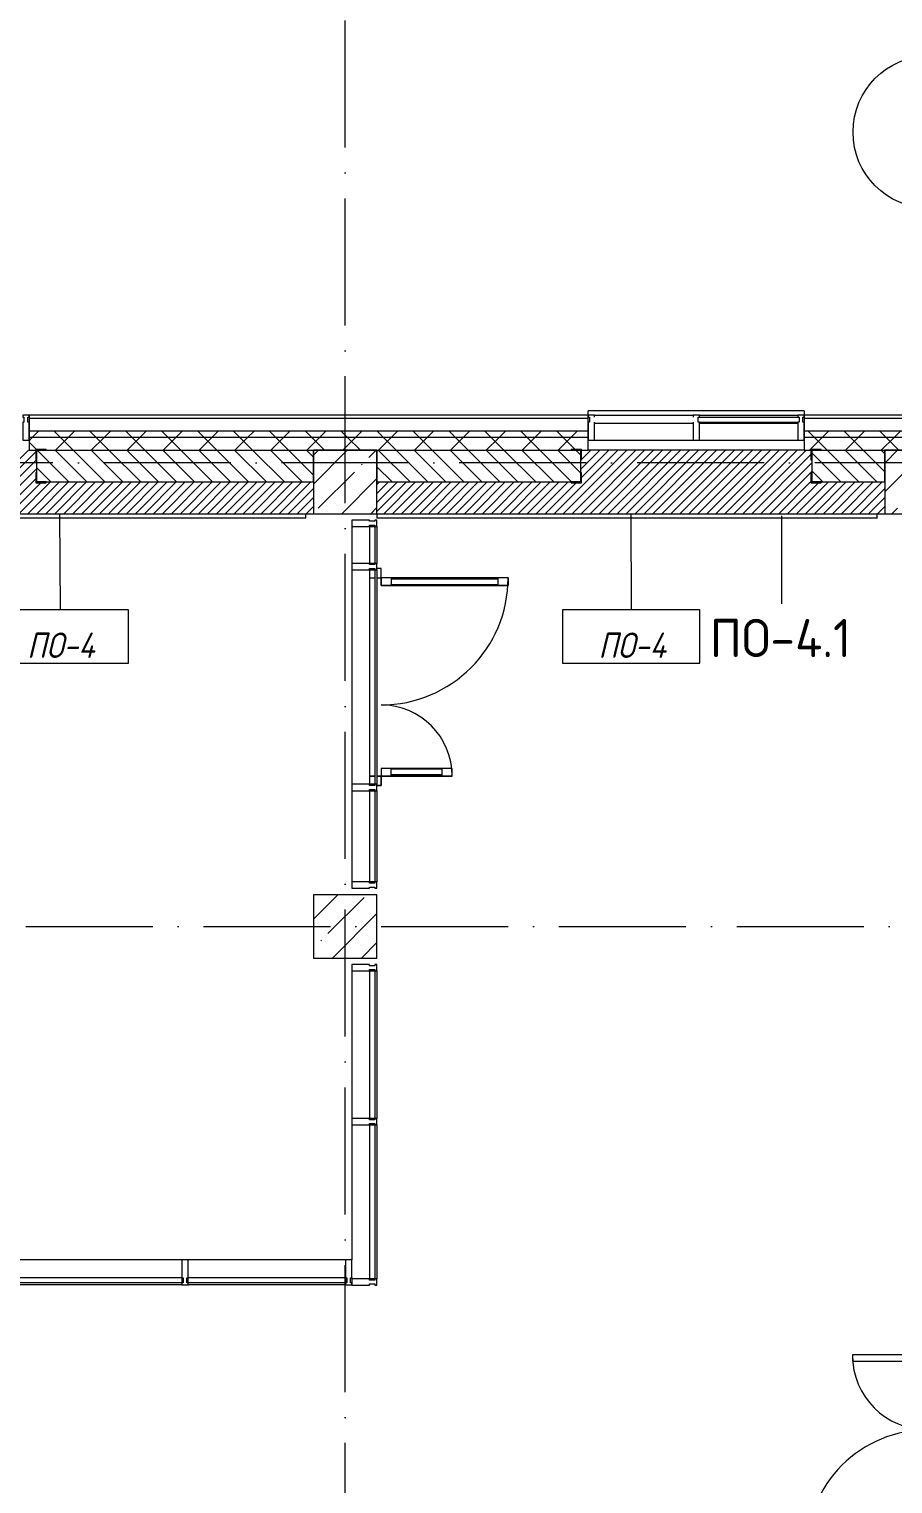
# Model space of a CAD drawing. Header units: millimetres. Extents: x -6467 to 106027, y -7090 to 195095.
# Drawn here: x 7469 to 14273, y 142205 to 153661 of the extents above; entities that cross this region are included whole.
import ezdxf

# ---------------------------------------------------------------- set-up
doc = ezdxf.new("R2010")
doc.units = ezdxf.units.MM
doc.linetypes.add('50_200_ШТРИХ_1Т_ш5_п1_п1_', pattern=[1400, 1000, -200, 0, -200])
for name, color, linetype, lineweight in [('A-DETL-GENF', 7, 'Continuous', 9), ('A-DOOR', 7, 'Continuous', 9), ('A-DOOR-2', 7, 'Continuous', 5), ('A-DOOR-FRAM', 7, 'Continuous', 9), ('A-DOOR-FRAM-2', 7, 'Continuous', 5), ('A-FLOR', 7, 'Continuous', 9), ('A-FLOR-IDEN', 7, 'Continuous', 9), ('A-GLAZ', 7, 'Continuous', 5), ('A-GLAZ-CWMG', 7, 'Continuous', 9), ('A-GLAZ-CWMG-1', 7, 'Continuous', 20), ('A-WALL', 7, 'Continuous', 5), ('A-WALL-FNSH-1', 7, 'Continuous', 5), ('A-WALL-IDEN', 7, 'Continuous', 9), ('I-WALL', 7, 'Continuous', 5), ('S-COLS', 7, 'Continuous', 9), ('S-COLS-1', 7, 'Continuous', 5)]:
    doc.layers.add(name, color=color, linetype=linetype, lineweight=lineweight)
for name, color, linetype, lineweight, true_color in [('A-FLOR-PATT-1', 7, 'Continuous', 5, 0xd61c12), ('A-GENM-1', 7, 'Continuous', 9, 0xaaaaaa), ('A-GENM-2', 7, 'Continuous', 20, 0xaaaaaa), ('Оси-1', 7, 'Continuous', 20, 0xaaaaaa), ('Оси-3', 7, '50_200_ШТРИХ_1Т_ш5_п1_п1_', 9, 0xaaaaaa)]:
    doc.layers.add(name, color=color, linetype=linetype, lineweight=lineweight, true_color=true_color)
doc.styles.add('GOST Common', font='', dxfattribs={"height": 300})
doc.styles.add('GOST Common_I', font='', dxfattribs={"width": 0.9, "height": 200})
doc.styles.get('GOST Common').set_extended_font_data('GOST Common')
doc.styles.get('GOST Common_I').set_extended_font_data('GOST Common', italic=True)
pattern_1 = [(45, (109.45, 102614.03), (-228.0985, 228.0985), []), (45, (337.55, 102614.03), (-228.0985, 228.0985), [403.225, -80.645, 6.706, -73.939])]
pattern_2 = [(45, (109.45, 102614.03), (-141.42136, 141.42136), []), (135, (109.45, 102614.03), (-141.42136, -141.42136), [])]

# ---------------------------------------------------------------- blocks, each defined once
blk = doc.blocks.new('BSC_Колонна _Прямоугольная - 500х500-V10-АИ_План этажа Радиаторы_3')
at = {"layer": 'S-COLS-1'}
h = blk.add_hatch(dxfattribs=at)
h.set_pattern_fill('FP_36', color=256, style=0, pattern_type=2)
h.set_pattern_definition([(45, (-9850, -43981.04), (-228.0985, 228.0985), []), (45, (-9621.9, -43981.04), (-228.0985, 228.0985), [403.225, -80.645, 6.706, -73.939])])
h.paths.add_polyline_path([(-250, -250), (250, -250), (250, 250), (-250, 250), (-250, 58)])
for p, q in [((250, 250), (-250, 250)), ((-250, 250), (-250, -250)), ((250, -250), (250, 250)), ((-250, -250), (250, -250))]:
    blk.add_line(p, q, dxfattribs=at)
blk = doc.blocks.new('Прямоугольный импост - Импост структурный с накладкой - 180мм-20786484-АИ_План этажа Радиаторы_3')
at = {"layer": 'A-GLAZ-CWMG-1'}
for p, q in [((-50, 0), (-50, 17)), ((-50, 17), (0, 17)), ((-40, 0), (-50, 0)), ((-40, -40), (-40, 0)), ((0, 0), (-10, 0)), ((-10, 0), (-10, -40)), ((0, 17), (0, 0)), ((-50, -180), (-50, -40)), ((-50, -40), (-40, -40)), ((-10, -40), (0, -40)), ((0, -40), (0, -180)), ((0, -180), (-50, -180))]:
    blk.add_line(p, q, dxfattribs=at)
blk = doc.blocks.new('Прямоугольный импост - Импост структурный с накладкой - 180мм-25686745-АИ_План этажа Радиаторы_3')
at = {"layer": 'A-GLAZ-CWMG'}
for p, q in [((9903, 42419), (9903, 41355)), ((10043, 42419), (10083, 42419)), ((10043, 42419), (10043, 41206)), ((10083, 42419), (10083, 41206)), ((10100, 42419), (10100, 41206)), ((9903, 41215), (9903, 41206)), ((10083, 41206), (10043, 41206))]:
    blk.add_line(p, q, dxfattribs=at)
blk = doc.blocks.new('Прямоугольный импост - Импост структурный с накладкой - 180мм-20786485-АИ_План этажа Радиаторы_3')
at = {"layer": 'A-GLAZ-CWMG-1'}
for p, q in [((0, 17), (-50, 17)), ((-50, 17), (-50, 0)), ((-50, 0), (-40, 0)), ((-40, 0), (-40, -40)), ((-10, -40), (-10, 0)), ((-10, 0), (0, 0)), ((0, 0), (0, 17)), ((-40, -40), (-50, -40)), ((-50, -40), (-50, -180)), ((0, -40), (-10, -40)), ((0, -180), (0, -40)), ((-50, -180), (0, -180))]:
    blk.add_line(p, q, dxfattribs=at)
blk = doc.blocks.new('Прямоугольный импост - Импост структурный с накладкой - 180мм-23013325-АИ_План этажа Радиаторы_3')
at = {"layer": 'A-GLAZ-CWMG'}
for p, q in [((8564, 41355), (7119, 41355)), ((7119, 41175), (7119, 41215)), ((8564, 41215), (7119, 41215)), ((8564, 41175), (7119, 41175)), ((8564, 41158), (7119, 41158)), ((8564, 41215), (8564, 41175))]:
    blk.add_line(p, q, dxfattribs=at)
blk = doc.blocks.new('110_Дверь_СКБ_2Ст_Наружная1 - СОШ_Д-07_1760_1440_х2400мм_Все учебные помещения_ читальные залы_EIW30-26087296-АИ_План этажа Радиаторы_3')
at = {"layer": 'A-DOOR-2'}
h = blk.add_hatch(dxfattribs=at)
h.set_pattern_fill('FP_117', color=256, style=0, pattern_type=2)
h.set_pattern_definition([(135, (1456.41, 189.685), (-14.14214, -14.14214), []), (225, (1456.41, 189.685), (14.14214, -14.14214), [])])
h.paths.add_polyline_path([(839.5, -115), (899.5, -115), (899.5, 115), (839.5, 115)])
at = {"layer": 'A-DOOR-FRAM-2'}
h = blk.add_hatch(dxfattribs=at)
h.set_pattern_fill('FP_118', color=256, style=0, pattern_type=2)
h.set_pattern_definition([(45, (-666.384, 189.685), (-14.1421, 14.1421), []), (135, (-666.384, 189.685), (-14.1421, -14.1421), [])])
h.paths.add_polyline_path([(-860.5, -115), (-800.5, -115), (-800.5, 115), (-860.5, 115)])
at = {"layer": 'A-DOOR'}
for p, q in [((-750.5, 990), (-750.5, 40)), ((-700.5, 990), (-750.5, 990)), ((-700.5, 40), (-700.5, 990)), ((789.5, 630), (739.5, 630)), ((739.5, 630), (739.5, 40)), ((789.5, 40), (789.5, 630)), ((-750.5, 40), (-700.5, 40)), ((739.5, 40), (789.5, 40))]:
    blk.add_line(p, q, dxfattribs=at)
at = {"layer": 'A-DOOR-2'}
for p, q in [((-792.5, 123), (-862.5, 123)), ((-862.5, 123), (-862.5, 115)), ((-862.5, 115), (-800.5, 115)), ((-800.5, 115), (-800.5, 40)), ((-792.5, 40), (-792.5, 123)), ((901.5, 123), (831.5, 123)), ((831.5, 123), (831.5, 40)), ((839.5, 40), (839.5, 115)), ((839.5, 115), (901.5, 115)), ((901.5, 115), (901.5, 123)), ((-800.5, 40), (-792.5, 40)), ((831.5, 40), (839.5, 40)), ((-792.5, -40), (-800.5, -40)), ((-800.5, -40), (-800.5, -115)), ((-792.5, -123), (-792.5, -40)), ((839.5, -40), (831.5, -40)), ((831.5, -40), (831.5, -123)), ((839.5, -115), (839.5, -40)), ((-862.5, -115), (-862.5, -123)), ((-800.5, -115), (-862.5, -115)), ((-862.5, -123), (-792.5, -123)), ((831.5, -123), (901.5, -123)), ((901.5, -115), (839.5, -115)), ((901.5, -123), (901.5, -115))]:
    blk.add_line(p, q, dxfattribs=at)
for centre, radius, start, end in [((-750.5, 40), 950, 0, 90), ((789.5, 40), 590, 90, 180)]:
    blk.add_arc(centre, radius, start, end, dxfattribs=at)
at = {"layer": 'A-DOOR-FRAM'}
for p, q in [((-800.5, 115), (-860.5, 115)), ((-860.5, 115), (-860.5, -115)), ((-800.5, -115), (-800.5, 115)), ((899.5, 115), (839.5, 115)), ((839.5, 115), (839.5, -115)), ((899.5, -115), (899.5, 115)), ((-750.5, 40), (-800.5, 40)), ((-800.5, 40), (-800.5, -40)), ((-750.5, -10), (-750.5, 40)), ((789.5, 40), (789.5, -10)), ((839.5, 40), (789.5, 40)), ((839.5, -40), (839.5, 40)), ((-800.5, -40), (-740.5, -40)), ((-740.5, -10), (-750.5, -10)), ((-740.5, -40), (-740.5, -10)), ((789.5, -10), (779.5, -10)), ((779.5, -10), (779.5, -40)), ((779.5, -40), (839.5, -40)), ((-860.5, -115), (-800.5, -115)), ((839.5, -115), (899.5, -115))]:
    blk.add_line(p, q, dxfattribs=at)
blk = doc.blocks.new('Прямоугольный импост - Импост структурный с накладкой - 180мм-26324193-АИ_План этажа Радиаторы_3')
at = {"layer": 'A-GLAZ-CWMG'}
for p, q in [((9903, 47131), (9903, 46840)), ((10043, 47131), (10083, 47131)), ((10043, 47131), (10043, 46840)), ((10083, 47131), (10083, 46840)), ((10100, 47131), (10100, 46840)), ((10083, 46840), (10043, 46840))]:
    blk.add_line(p, q, dxfattribs=at)
blk = doc.blocks.new('Дверь_Витражная_СКБ_2Ст - ДВВ_ДАО_СОШ_Коридор EIW30-23206924-АИ_План этажа Радиаторы_3')
at = {"layer": 'A-DETL-GENF'}
for p, q in [((-780, 40), (-780, 0)), ((-780, 0), (-780, 40)), ((780, 40), (780, 0)), ((780, 40), (780, 0)), ((-855, -50), (-855, -17)), ((-855, -17), (-855, -50)), ((-780, -50), (-855, -50)), ((-855, -50), (-780, -50)), ((-780, -17), (-780, -50)), ((-780, -50), (-780, -17)), ((-720, -50), (-780, -50)), ((-780, -610), (-780, -50)), ((-720, -50), (-780, -50)), ((-780, -50), (-780, -610)), ((-720, -610), (-720, -50)), ((-720, -610), (-720, -50)), ((720, -50), (780, -50)), ((720, -1050), (720, -50)), ((720, -50), (720, -1050)), ((780, -50), (720, -50)), ((780, -17), (780, -50)), ((780, -17), (780, -50)), ((780, -1050), (780, -50)), ((780, -1050), (780, -50)), ((780, -50), (855, -50)), ((780, -50), (855, -50)), ((855, -50), (855, -17)), ((855, -50), (855, -17)), ((-780, -130), (-720, -130)), ((-770, -530), (-770, -130)), ((-726, -530), (-726, -130)), ((780, -130), (720, -130)), ((726, -970), (726, -130)), ((770, -970), (770, -130)), ((-780, -530), (-720, -530)), ((-780, -610), (-720, -610)), ((-780, -610), (-720, -610)), ((780, -970), (720, -970)), ((780, -1050), (720, -1050)), ((720, -1050), (780, -1050))]:
    blk.add_line(p, q, dxfattribs=at)
at = {"layer": 'A-DOOR-2'}
for p, q in [((-780, -610), (-780, -50)), ((780, -1050), (780, -50))]:
    blk.add_line(p, q, dxfattribs=at)
for centre, radius, start, end in [((-780, -50), 560, 270, 0), ((780, -50), 1000, 180, 270)]:
    blk.add_arc(centre, radius, start, end, dxfattribs=at)
blk = doc.blocks.new('Прямоугольный импост - Импост структурный с накладкой - 180мм-23206923-АИ_План этажа Радиаторы_3')
at = {"layer": 'A-GLAZ-CWMG'}
for p, q in [((9903, 46790), (9903, 45100)), ((10043, 46790), (10083, 46790)), ((10043, 46790), (10043, 45100)), ((10083, 46790), (10083, 45100)), ((10100, 46790), (10100, 45100)), ((10083, 45100), (10043, 45100))]:
    blk.add_line(p, q, dxfattribs=at)
blk = doc.blocks.new('Прямоугольный импост - Импост структурный с накладкой - 180мм-20786475-АИ_План этажа Радиаторы_3')
at = {"layer": 'A-GLAZ-CWMG-1'}
for p, q in [((-25, 0), (-25, 17)), ((-25, 17), (25, 17)), ((-15, 0), (-25, 0)), ((-15, -40), (-15, 0)), ((25, 0), (15, 0)), ((15, 0), (15, -40)), ((25, 17), (25, 0)), ((-25, -180), (-25, -40)), ((-25, -40), (-15, -40)), ((15, -40), (25, -40)), ((25, -40), (25, -180)), ((25, -180), (-25, -180))]:
    blk.add_line(p, q, dxfattribs=at)
blk = doc.blocks.new('Прямоугольный импост - Импост структурный с накладкой - 180мм-22437111-АИ_План этажа Радиаторы_3')
at = {"layer": 'A-GLAZ-CWMG-1'}
for p, q in [((-50, 0), (-50, 17)), ((-50, 17), (0, 17)), ((0, 0), (-10, 0)), ((-10, 0), (-10, -40)), ((0, 17), (0, 0)), ((-50, -180), (-50, -40)), ((-10, -40), (0, -40)), ((0, -40), (0, -180)), ((0, -180), (-50, -180))]:
    blk.add_line(p, q, dxfattribs=at)
blk = doc.blocks.new('Прямоугольный импост - Импост структурный с накладкой - 180мм-V182-АИ_План этажа Радиаторы_3')
at = {"layer": 'A-GLAZ-CWMG'}
for p, q in [((12640, 48008), (13415, 48008)), ((12640, 47991), (13415, 47991)), ((12640, 47951), (13415, 47951)), ((12640, 47811), (13415, 47811))]:
    blk.add_line(p, q, dxfattribs=at)
blk = doc.blocks.new('Прямоугольный импост - Импост структурный с накладкой - 180мм-V176-АИ_План этажа Радиаторы_3')
at = {"layer": 'A-GLAZ-CWMG'}
for p, q in [((6638, 55111), (5863, 55111)), ((6638, 54914), (5863, 54914))]:
    blk.add_line(p, q, dxfattribs=at)
blk = doc.blocks.new('Прямоугольный импост - Импост структурный с накладкой - 180мм-V179-АИ_План этажа Радиаторы_3')
at = {"layer": 'A-GLAZ-CWMG-1'}
for p, q in [((-25, 0), (-25, 17)), ((-25, 17), (25, 17)), ((-15, 0), (-25, 0)), ((-15, -40), (-15, 0)), ((25, 17), (25, 0)), ((-25, -180), (-25, -40)), ((-25, -40), (-15, -40)), ((25, -40), (25, -180)), ((25, -180), (-25, -180))]:
    blk.add_line(p, q, dxfattribs=at)
blk = doc.blocks.new('Прямоугольный импост - Импост структурный с накладкой - 180мм-22437157-АИ_План этажа Радиаторы_3')
at = {"layer": 'A-GLAZ-CWMG-1'}
for p, q in [((0, 17), (-50, 17)), ((-50, 17), (-50, 0)), ((-50, 0), (-40, 0)), ((-40, 0), (-40, -40)), ((-10, -40), (-10, 0)), ((-10, 0), (0, 0)), ((0, 0), (0, 17)), ((-40, -40), (-50, -40)), ((-50, -40), (-50, -180)), ((0, -40), (-10, -40)), ((0, -180), (0, -40)), ((-50, -180), (0, -180))]:
    blk.add_line(p, q, dxfattribs=at)
blk = doc.blocks.new('Прямоугольный импост - Импост структурный с накладкой - 180мм-25033429-АИ_План этажа Радиаторы_3')
at = {"layer": 'A-GLAZ-CWMG'}
for p, q in [((9853, 41355), (8614, 41355)), ((8614, 41175), (8614, 41215)), ((9853, 41215), (8614, 41215)), ((9853, 41175), (8614, 41175)), ((9853, 41158), (8614, 41158)), ((9853, 41215), (9853, 41175))]:
    blk.add_line(p, q, dxfattribs=at)
blk = doc.blocks.new('Прямоугольный импост - Импост структурный с накладкой - 180мм-25690148-АИ_План этажа Радиаторы_3')
at = {"layer": 'A-GLAZ-CWMG'}
for p, q in [((9903, 43631), (9903, 42469)), ((10043, 43631), (10083, 43631)), ((10043, 43631), (10043, 42469)), ((10083, 43631), (10083, 42469)), ((10100, 43631), (10100, 42469)), ((10083, 42469), (10043, 42469))]:
    blk.add_line(p, q, dxfattribs=at)
blk = doc.blocks.new('Фахверк _газобетон торцы_500 - Фахверк _газобетон торцы_-25595581-АИ_План этажа Радиаторы_3')
at = {"layer": 'A-GENM-2'}
for p, q in [((89406, 11135), (89325, 11135)), ((89325, 11135), (89325, 11129)), ((89325, 11129), (89400, 11129)), ((89400, 11129), (89400, 11054)), ((89406, 11054), (89406, 11135)), ((89400, 11054), (89406, 11054)), ((89400, 10954), (89400, 10879)), ((89406, 10954), (89400, 10954)), ((89406, 10873), (89406, 10954)), ((89400, 10879), (89325, 10879)), ((89325, 10879), (89325, 10873)), ((89325, 10873), (89406, 10873))]:
    blk.add_line(p, q, dxfattribs=at)
blk = doc.blocks.new('Фахверк _газобетон торцы_657 - Фахверк _газобетон торцы_-25595601-АИ_План этажа Радиаторы_3')
at = {"layer": 'A-GENM-2'}
for p, q in [((89406, 11135), (89325, 11135)), ((89325, 11135), (89325, 11129)), ((89325, 11129), (89400, 11129)), ((89400, 11129), (89400, 11054)), ((89406, 11054), (89406, 11135)), ((89400, 11054), (89406, 11054)), ((89400, 10954), (89400, 10879)), ((89406, 10954), (89400, 10954)), ((89406, 10873), (89406, 10954)), ((89400, 10879), (89325, 10879)), ((89325, 10879), (89325, 10873)), ((89325, 10873), (89406, 10873))]:
    blk.add_line(p, q, dxfattribs=at)
blk = doc.blocks.new('Фахверк _газобетон торцы_685 - Фахверк _газобетон торцы_-25595740-АИ_План этажа Радиаторы_3')
at = {"layer": 'A-GENM-2'}
for p, q in [((89406, 11135), (89325, 11135)), ((89325, 11135), (89325, 11129)), ((89325, 11129), (89400, 11129)), ((89400, 11129), (89400, 11054)), ((89406, 11054), (89406, 11135)), ((89400, 11054), (89406, 11054)), ((89400, 10954), (89400, 10879)), ((89406, 10954), (89400, 10954)), ((89406, 10873), (89406, 10954)), ((89400, 10879), (89325, 10879)), ((89325, 10879), (89325, 10873)), ((89325, 10873), (89406, 10873))]:
    blk.add_line(p, q, dxfattribs=at)
blk = doc.blocks.new('Отлив_СКБ - Отлив витража-25810986-АИ_План этажа Радиаторы_3')
at = {"layer": 'A-GLAZ'}
for p, q in [((0, 66), (0, 100)), ((1700, 100), (0, 100)), ((50, 2), (825, 2)), ((875, 2), (1650, 2)), ((1700, 100), (1700, 66)), ((825, 0), (50, 0)), ((1650, 0), (875, 0))]:
    blk.add_line(p, q, dxfattribs=at)
blk = doc.blocks.new('Прямоугольный импост - Импост структурный с накладкой - 180мм-26324090-АИ_План этажа Радиаторы_3')
at = {"layer": 'A-GLAZ-CWMG'}
for p, q in [((9903, 45050), (9903, 44331)), ((10043, 45050), (10083, 45050)), ((10043, 45050), (10043, 44331)), ((10083, 45050), (10083, 44331)), ((10100, 45050), (10100, 44331)), ((10083, 44331), (10043, 44331))]:
    blk.add_line(p, q, dxfattribs=at)
blk = doc.blocks.new('Ось сетки - Круг_Ø6_00__ISO-2_5_0_9K_-17386508-АИ_План этажа Радиаторы_3')
at = {"layer": 'Оси-1'}
blk.add_circle((0, 0), 3, dxfattribs=at)
blk = doc.blocks.new('AAR_СКБ_Марка_Перекрытия_1 мм - Марка пола-27961726-АИ_План этажа Радиаторы_3')
at = {"layer": 'A-FLOR-IDEN'}
for p, q in [((2.723, 2.101), (-2.69, 2.101)), ((-2.69, 2.101), (-2.69, 0)), ((2.723, 0), (2.723, 2.101)), ((-2.69, 0), (2.723, 0))]:
    blk.add_line(p, q, dxfattribs=at)

msp = doc.modelspace()

# ---------------------------------------------------------------- hatches: boundary and pattern name
at = {"layer": 'A-FLOR-PATT-1'}
h = msp.add_hatch(dxfattribs=at)
h.set_pattern_fill('FP_248', color=256, style=0, pattern_type=2)
h.set_pattern_definition([(45, (7709.45, 150095.076), (-35.3553, 35.3553), [])])
h.paths.add_polyline_path([(9709, 149845), (9709, 150095), (7604, 150095), (7604, 150089), (7523, 150089), (7523, 150170), (7529, 150170), (7529, 150270), (7523, 150270), (7523, 150345), (5709, 150345), (5709, 149845), (9493, 149845)])
h = msp.add_hatch(dxfattribs=at)
h.set_pattern_fill('FP_249', color=256, style=0, pattern_type=2)
h.set_pattern_definition([(45, (12209.45, 150095.076), (-35.3553, 35.3553), [])])
h.paths.add_polyline_path([(14209, 149845), (14209, 150095), (13709, 150095), (13709, 150089), (13628, 150089), (13628, 150170), (13634, 150170), (13634, 150270), (13628, 150270), (13628, 150345), (11820, 150345), (11820, 150270), (11814, 150270), (11814, 150170), (11820, 150168), (11820, 150089), (11739, 150089), (11739, 150095), (10209, 150095), (10209, 149845), (13628, 149845)])
at = {"layer": 'A-WALL'}
h = msp.add_hatch(dxfattribs=at)
h.set_pattern_fill('FP_122', color=256, style=0, pattern_type=2)
h.set_pattern_definition(pattern_2)
h.paths.add_polyline_path([(23759, 150445), (23759, 150495), (15846, 150495), (15846, 150445), (23659, 150445)])
h.paths.add_polyline_path([(13628, 150445), (14971, 150445), (14971, 150495), (13574, 150495), (13574, 150445)])
h.paths.add_polyline_path([(11874, 150445), (11874, 150495), (7469, 150495), (7469, 150445), (11147, 150445)])
h.paths.add_polyline_path([(5769, 150445), (5769, 150495), (-2441, 150495), (-2441, 150445), (2876, 150445)])
h = msp.add_hatch(dxfattribs=at)
h.set_pattern_fill('FP_122', color=256, style=0, pattern_type=2)
h.set_pattern_definition(pattern_2)
h.paths.add_polyline_path([(22726, 150345), (23659, 150345), (23659, 150445), (15846, 150445), (15846, 150345), (16109, 150345)])
h.paths.add_polyline_path([(14971, 150345), (14971, 150445), (13574, 150445), (13574, 150345), (14455, 150345)])
h.paths.add_polyline_path([(11874, 150345), (11874, 150445), (7469, 150445), (7469, 150345), (11147, 150345)])
h.paths.add_polyline_path([(5769, 150345), (5769, 150445), (-2341, 150445), (-2341, 150345), (2876, 150345)])
at = {"layer": 'I-WALL'}
h = msp.add_hatch(dxfattribs=at)
h.set_pattern_fill('FP_2', color=256, style=0, pattern_type=2)
h.set_pattern_definition([(135, (109.45, 102614.03), (-70.71068, -70.71068), [])])
h.paths.add_polyline_path([(14209, 150095), (14209, 150345), (13634, 150345), (13634, 150095)])
h.paths.add_polyline_path([(9709, 150095), (9709, 150345), (7529, 150345), (7529, 150095), (9493, 150095)])
h.paths.add_polyline_path([(10209, 150095), (11814, 150095), (11814, 150345), (10209, 150345)])
at = {"layer": 'S-COLS-1'}
h = msp.add_hatch(dxfattribs=at)
h.set_pattern_fill('FP_1', color=256, style=0, pattern_type=2)
h.set_pattern_definition(pattern_1)
h.paths.add_polyline_path([(9709, 149845), (10209, 149845), (10209, 150345), (9709, 150345), (9709, 150095)])
h = msp.add_hatch(dxfattribs=at)
h.set_pattern_fill('FP_1', color=256, style=0, pattern_type=2)
h.set_pattern_definition(pattern_1)
h.paths.add_polyline_path([(14451, 149845), (14451, 149850), (14459, 149850), (14459, 149845), (14709, 149845), (14709, 150345), (14209, 150345), (14209, 149845)])

# ---------------------------------------------------------------- linework, layer by layer
at = {"layer": 'A-FLOR'}
for p, q in [((13574, 150345), (11874, 150345)), ((5709, 149845), (9709, 149845)), ((10209, 149845), (14209, 149845))]:
    msp.add_line(p, q, dxfattribs=at)
at = {"layer": 'A-FLOR-IDEN'}
for p, q in [((7709, 149845), (7713, 149090)), ((12209, 149845), (12213, 149090))]:
    msp.add_line(p, q, dxfattribs=at)
at = {"layer": 'A-WALL'}
for p, q in [((11874, 150595), (7469, 150595)), ((14971, 150595), (13574, 150595)), ((11874, 150495), (7469, 150495)), ((11874, 150445), (7469, 150445)), ((14971, 150495), (13574, 150495)), ((14971, 150445), (13574, 150445)), ((7529, 150345), (7529, 150095)), ((9709, 150095), (9709, 150345)), ((10209, 150345), (10209, 150095)), ((11814, 150095), (11814, 150345)), ((13634, 150345), (13634, 150095)), ((14209, 150095), (14209, 150345)), ((7529, 150095), (9709, 150095)), ((10209, 150095), (11814, 150095)), ((13634, 150095), (14209, 150095)), ((9649, 149810), (9649, 149845)), ((10209, 149845), (10209, 149810)), ((14149, 149810), (14149, 149845)), ((9649, 149810), (5769, 149810)), ((14149, 149810), (10209, 149810))]:
    msp.add_line(p, q, dxfattribs=at)
at = {"layer": 'A-WALL-FNSH-1'}
for p, q in [((11874, 150622), (7469, 150622)), ((7469, 150622), (7469, 150345)), ((11874, 150345), (11874, 150622)), ((14971, 150622), (13574, 150622)), ((13574, 150622), (13574, 150345)), ((7469, 150345), (11874, 150345)), ((13574, 150345), (14971, 150345))]:
    msp.add_line(p, q, dxfattribs=at)
at = {"layer": 'A-WALL-IDEN'}
msp.add_line((13395, 149828), (13395, 149136), dxfattribs=at)
at = {"layer": 'S-COLS'}
for p, q in [((9709, 150345), (9709, 150095)), ((10209, 150095), (10209, 150345)), ((14209, 150345), (14209, 150095))]:
    msp.add_line(p, q, dxfattribs=at)
at = {"layer": 'S-COLS-1'}
for p, q in [((10209, 150345), (9709, 150345)), ((14709, 150345), (14209, 150345)), ((9709, 150095), (9709, 149845)), ((10209, 149845), (10209, 150095)), ((14209, 150095), (14209, 149845)), ((9709, 149845), (10209, 149845)), ((14209, 149845), (14451, 149845))]:
    msp.add_line(p, q, dxfattribs=at)
at = {"layer": 'Оси-3'}
for p, q in [((9959, 96724), (9959, 193895)), ((25859, 150245), (-5158, 150245)), ((-5158, 146595), (25859, 146595))]:
    msp.add_line(p, q, dxfattribs=at)

# ---------------------------------------------------------------- block references
at = {"layer": 'A-DOOR-2', "rotation": 89.99999999999991}
for name, p in [('Дверь_Витражная_СКБ_2Ст - ДВВ_ДАО_СОШ_Коридор EIW30-23206924-АИ_План этажа Радиаторы_3', (10192, 148559)), ('110_Дверь_СКБ_2Ст_Наружная1 - СОШ_Д-07_1760_1440_х2400мм_Все учебные помещения_ читальные залы_EIW30-26087296-АИ_План этажа Радиаторы_3', (14584, 142431))]:
    msp.add_blockref(name, p, dxfattribs=at)
at = {"layer": 'A-FLOR-IDEN', "xscale": 199.9999999999999, "yscale": 199.9999999999999, "zscale": 199.9999999999999}
for p in [(7709, 148669), (12209, 148669)]:
    msp.add_blockref('AAR_СКБ_Марка_Перекрытия_1 мм - Марка пола-27961726-АИ_План этажа Радиаторы_3', p, dxfattribs=at)
at = {"layer": 'A-GENM-1', "rotation": 180}
for name, p in [('Фахверк _газобетон торцы_685 - Фахверк _газобетон торцы_-25595740-АИ_План этажа Радиаторы_3', (96929, 161224)), ('Фахверк _газобетон торцы_500 - Фахверк _газобетон торцы_-25595581-АИ_План этажа Радиаторы_3', (103034, 161224))]:
    msp.add_blockref(name, p, dxfattribs=at)
at = {"layer": 'A-GENM-1'}
msp.add_blockref('Фахверк _газобетон торцы_657 - Фахверк _газобетон торцы_-25595601-АИ_План этажа Радиаторы_3', (-77586, 139216), dxfattribs=at)
at = {"layer": 'A-GLAZ'}
msp.add_blockref('Отлив_СКБ - Отлив витража-25810986-АИ_План этажа Радиаторы_3', (11874, 150556), dxfattribs=at)
at = {"layer": 'A-GLAZ-CWMG'}
for name, p in [('Прямоугольный импост - Импост структурный с накладкой - 180мм-22437157-АИ_План этажа Радиаторы_3', (7469, 150605)), ('Прямоугольный импост - Импост структурный с накладкой - 180мм-V182-АИ_План этажа Радиаторы_3', (109, 102614)), ('Прямоугольный импост - Импост структурный с накладкой - 180мм-22437157-АИ_План этажа Радиаторы_3', (13574, 150605)), ('Прямоугольный импост - Импост структурный с накладкой - 180мм-26324193-АИ_План этажа Радиаторы_3', (109, 102614)), ('Прямоугольный импост - Импост структурный с накладкой - 180мм-23206923-АИ_План этажа Радиаторы_3', (109, 102614)), ('Прямоугольный импост - Импост структурный с накладкой - 180мм-26324090-АИ_План этажа Радиаторы_3', (109, 102614)), ('Прямоугольный импост - Импост структурный с накладкой - 180мм-25690148-АИ_План этажа Радиаторы_3', (109, 102614)), ('Прямоугольный импост - Импост структурный с накладкой - 180мм-25686745-АИ_План этажа Радиаторы_3', (109, 102614)), ('Прямоугольный импост - Импост структурный с накладкой - 180мм-23013325-АИ_План этажа Радиаторы_3', (109, 102614)), ('Прямоугольный импост - Импост структурный с накладкой - 180мм-25033429-АИ_План этажа Радиаторы_3', (109, 102614))]:
    msp.add_blockref(name, p, dxfattribs=at)
at = {"layer": 'A-GLAZ-CWMG', "extrusion": (0, 0, -1)}
for name, p in [('Прямоугольный импост - Импост структурный с накладкой - 180мм-22437111-АИ_План этажа Радиаторы_3', (-11874, 150605)), ('Прямоугольный импост - Импост структурный с накладкой - 180мм-V179-АИ_План этажа Радиаторы_3', (-12724, 150605))]:
    msp.add_blockref(name, p, dxfattribs=at)
at = {"layer": 'A-GLAZ-CWMG'}
for name, p, rotation in [('Прямоугольный импост - Импост структурный с накладкой - 180мм-V176-АИ_План этажа Радиаторы_3', (18562, 205536), 180), ('Прямоугольный импост - Импост структурный с накладкой - 180мм-20786485-АИ_План этажа Радиаторы_3', (10192, 143770), 269.9999999999999)]:
    msp.add_blockref(name, p, dxfattribs=dict(at, rotation=rotation))
at = {"layer": 'A-GLAZ-CWMG', "extrusion": (0, 0, -1)}
for name, p, rotation in [('Прямоугольный импост - Импост структурный с накладкой - 180мм-20786475-АИ_План этажа Радиаторы_3', (-10192, 149770), 90.0000000000001), ('Прямоугольный импост - Импост структурный с накладкой - 180мм-20786475-АИ_План этажа Радиаторы_3', (-10192, 149429), 90.0000000000001), ('Прямоугольный импост - Импост структурный с накладкой - 180мм-20786475-АИ_План этажа Радиаторы_3', (-10192, 147689), 90.0000000000001), ('Прямоугольный импост - Импост структурный с накладкой - 180мм-20786475-АИ_План этажа Радиаторы_3', (-10192, 146920), 90.0000000000001), ('Прямоугольный импост - Импост структурный с накладкой - 180мм-20786475-АИ_План этажа Радиаторы_3', (-10192, 146270), 90.0000000000001), ('Прямоугольный импост - Импост структурный с накладкой - 180мм-20786475-АИ_План этажа Радиаторы_3', (-10192, 145058), 90.0000000000001), ('Прямоугольный импост - Импост структурный с накладкой - 180мм-20786475-АИ_План этажа Радиаторы_3', (-8698, 143789), 180), ('Прямоугольный импост - Импост структурный с накладкой - 180мм-20786484-АИ_План этажа Радиаторы_3', (-10012, 143789), 180)]:
    msp.add_blockref(name, p, dxfattribs=dict(at, rotation=rotation))
at = {"layer": 'S-COLS'}
msp.add_blockref('BSC_Колонна _Прямоугольная - 500х500-V10-АИ_План этажа Радиаторы_3', (9959, 146595), dxfattribs=at)
at = {"layer": 'Оси-1', "xscale": 199.9999999999999, "yscale": 199.9999999999999, "zscale": 199.9999999999999}
msp.add_blockref('Ось сетки - Круг_Ø6_00__ISO-2_5_0_9K_-17386508-АИ_План этажа Радиаторы_3', (14559, 152850), dxfattribs=at)

# ---------------------------------------------------------------- texts
at = {"layer": 'A-FLOR-IDEN', "char_height": 200, "width": 572.4, "attachment_point": 5, "line_spacing_factor": 1.022766, "style": 'GOST Common_I'}
for insert in [(7720, 148809), (12220, 148809)]:
    msp.add_mtext('\\pxqc,t0.9,1.8,2.7,3.6,4.5,5.4,6.3,7.2,8.1,9,9.9,10.8,11.7,12.6,13.5,14.4,15.3,16.2,17.1,18,18.9,19.8,20.7,21.6,22.5,23.4,24.3,25.2,26.1,27,27.9,28.8;{ПО-4}', dxfattribs=dict(at, insert=insert))
at = {"layer": 'A-WALL-IDEN', "insert": (13388, 149016), "char_height": 300, "width": 1178, "attachment_point": 2, "line_spacing_factor": 1.022766, "style": 'GOST Common'}
msp.add_mtext('\\pxqc,t0.26667,0.53333,0.8,1.06667,1.33333,1.6,1.86667,2.13333,2.4,2.66667,2.93333,3.2,3.46667,3.73333,4,4.26667,4.53333,4.8,5.06667,5.33333,5.6,5.86667,6.13333,6.4,6.66667,6.93333,7.2,7.46667,7.73333,8,8.26667,8.53333;{ПО-4.1}', dxfattribs=at)

doc.saveas('drawing.dxf')
